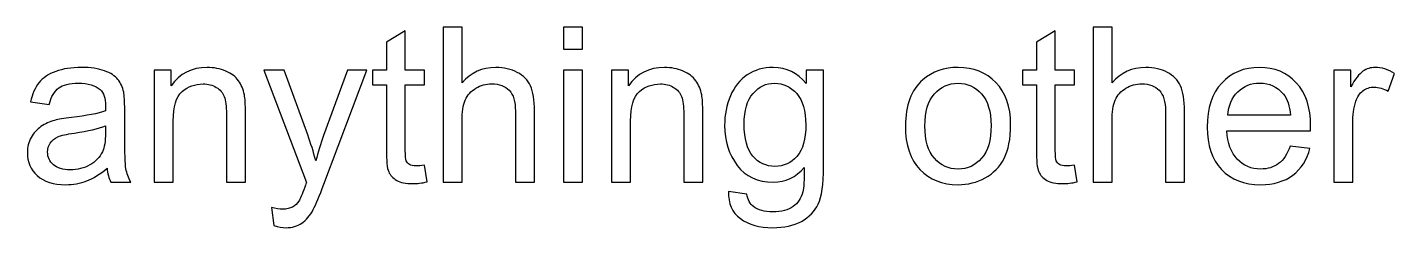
# Model space of a CAD drawing. Header units: millimetres. Extents: x -819 to 558, y -342 to 336.
# Drawn here: x -622.1 to -541.9, y 19.3 to 31 of the extents above; entities that cross this region are included whole.
import ezdxf

# ---------------------------------------------------------------- set-up
doc = ezdxf.new("R2010")
doc.units = ezdxf.units.MM
doc.header["$MEASUREMENT"] = 0
doc.layers.add('#Layer 1', color=7, linetype='Continuous')

msp = doc.modelspace()

# ---------------------------------------------------------------- linework, layer by layer
at = {"layer": '#Layer 1', "color": 250}
for points, knots in [([(-598.8385, 22.9251), (-598.8385, 22.9251), (-598.6776, 21.9387), (-598.6776, 21.9387), (-598.6776, 21.9387), (-598.9909, 21.8731), (-599.2724, 21.8392), (-599.5201, 21.8392), (-599.5201, 21.8392), (-599.9265, 21.8392), (-600.2397, 21.9027), (-600.4641, 22.0318), (-600.4641, 22.0318), (-600.6864, 22.1588), (-600.843, 22.3282), (-600.934, 22.5377), (-600.934, 22.5377), (-601.025, 22.7452), (-601.0716, 23.1854), (-601.0716, 23.8543), (-601.0716, 23.8543), (-601.0716, 23.8543), (-601.0716, 27.6431), (-601.0716, 27.6431), (-601.0716, 27.6431), (-601.0716, 27.6431), (-601.8907, 27.6431), (-601.8907, 27.6431), (-601.8907, 27.6431), (-601.8907, 27.6431), (-601.8907, 28.511), (-601.8907, 28.511), (-601.8907, 28.511), (-601.8907, 28.511), (-601.0716, 28.511), (-601.0716, 28.511), (-601.0716, 28.511), (-601.0716, 28.511), (-601.0716, 30.1429), (-601.0716, 30.1429), (-601.0716, 30.1429), (-601.0716, 30.1429), (-599.9603, 30.8118), (-599.9603, 30.8118), (-599.9603, 30.8118), (-599.9603, 30.8118), (-599.9603, 28.511), (-599.9603, 28.511), (-599.9603, 28.511), (-599.9603, 28.511), (-598.8385, 28.511), (-598.8385, 28.511), (-598.8385, 28.511), (-598.8385, 28.511), (-598.8385, 27.6431), (-598.8385, 27.6431), (-598.8385, 27.6431), (-598.8385, 27.6431), (-599.9603, 27.6431), (-599.9603, 27.6431), (-599.9603, 27.6431), (-599.9603, 27.6431), (-599.9603, 23.7929), (-599.9603, 23.7929), (-599.9603, 23.7929), (-599.9603, 23.4733), (-599.9413, 23.2701), (-599.9032, 23.1791), (-599.9032, 23.1791), (-599.863, 23.0881), (-599.7995, 23.0161), (-599.7106, 22.9611), (-599.7106, 22.9611), (-599.6217, 22.9081), (-599.4947, 22.8806), (-599.3296, 22.8806), (-599.3296, 22.8806), (-599.2047, 22.8806), (-599.0417, 22.8954), (-598.8385, 22.9251)], [0, 0, 0, 0, 0.05, 0.05, 0.05, 0.05, 0.1, 0.1, 0.1, 0.1, 0.15, 0.15, 0.15, 0.15, 0.2, 0.2, 0.2, 0.2, 0.25, 0.25, 0.25, 0.25, 0.3, 0.3, 0.3, 0.3, 0.35, 0.35, 0.35, 0.35, 0.4, 0.4, 0.4, 0.4, 0.45, 0.45, 0.45, 0.45, 0.5, 0.5, 0.5, 0.5, 0.55, 0.55, 0.55, 0.55, 0.6, 0.6, 0.6, 0.6, 0.65, 0.65, 0.65, 0.65, 0.7, 0.7, 0.7, 0.7, 0.75, 0.75, 0.75, 0.75, 0.8, 0.8, 0.8, 0.8, 0.85, 0.85, 0.85, 0.85, 0.9, 0.9, 0.9, 0.9, 0.95, 0.95, 0.95, 0.95, 1, 1, 1, 1]), ([(-597.7463, 21.926), (-597.7463, 21.926), (-597.7463, 31.0171), (-597.7463, 31.0171), (-597.7463, 31.0171), (-597.7463, 31.0171), (-596.6308, 31.0171), (-596.6308, 31.0171), (-596.6308, 31.0171), (-596.6308, 31.0171), (-596.6308, 27.7553), (-596.6308, 27.7553), (-596.6308, 27.7553), (-596.1101, 28.3586), (-595.4518, 28.6612), (-594.6581, 28.6612), (-594.6581, 28.6612), (-594.1712, 28.6612), (-593.7479, 28.5639), (-593.3881, 28.3713), (-593.3881, 28.3713), (-593.0282, 28.1808), (-592.77, 27.9141), (-592.6155, 27.5754), (-592.6155, 27.5754), (-592.461, 27.2367), (-592.3827, 26.7435), (-592.3827, 26.1001), (-592.3827, 26.1001), (-592.3827, 26.1001), (-592.3827, 21.926), (-592.3827, 21.926), (-592.3827, 21.926), (-592.3827, 21.926), (-593.5003, 21.926), (-593.5003, 21.926), (-593.5003, 21.926), (-593.5003, 21.926), (-593.5003, 26.1001), (-593.5003, 26.1001), (-593.5003, 26.1001), (-593.5003, 26.6568), (-593.6209, 27.0632), (-593.8622, 27.3172), (-593.8622, 27.3172), (-594.1035, 27.5712), (-594.4464, 27.7003), (-594.8888, 27.7003), (-594.8888, 27.7003), (-595.219, 27.7003), (-595.5301, 27.6135), (-595.8222, 27.442), (-595.8222, 27.442), (-596.1143, 27.2706), (-596.3218, 27.0378), (-596.4445, 26.7435), (-596.4445, 26.7435), (-596.5694, 26.4514), (-596.6308, 26.045), (-596.6308, 25.5286), (-596.6308, 25.5286), (-596.6308, 25.5286), (-596.6308, 21.926), (-596.6308, 21.926), (-596.6308, 21.926), (-596.6308, 21.926), (-597.7463, 21.926), (-597.7463, 21.926)], [0, 0, 0, 0, 0.0588235, 0.0588235, 0.0588235, 0.0588235, 0.1176471, 0.1176471, 0.1176471, 0.1176471, 0.1764706, 0.1764706, 0.1764706, 0.1764706, 0.2352941, 0.2352941, 0.2352941, 0.2352941, 0.2941176, 0.2941176, 0.2941176, 0.2941176, 0.3529412, 0.3529412, 0.3529412, 0.3529412, 0.4117647, 0.4117647, 0.4117647, 0.4117647, 0.4705882, 0.4705882, 0.4705882, 0.4705882, 0.5294118, 0.5294118, 0.5294118, 0.5294118, 0.5882353, 0.5882353, 0.5882353, 0.5882353, 0.6470588, 0.6470588, 0.6470588, 0.6470588, 0.7058824, 0.7058824, 0.7058824, 0.7058824, 0.7647059, 0.7647059, 0.7647059, 0.7647059, 0.8235294, 0.8235294, 0.8235294, 0.8235294, 0.8823529, 0.8823529, 0.8823529, 0.8823529, 0.9411765, 0.9411765, 0.9411765, 0.9411765, 1, 1, 1, 1]), ([(-590.6788, 29.7323), (-590.6788, 29.7323), (-590.6788, 31.0171), (-590.6788, 31.0171), (-590.6788, 31.0171), (-590.6788, 31.0171), (-589.5612, 31.0171), (-589.5612, 31.0171), (-589.5612, 31.0171), (-589.5612, 31.0171), (-589.5612, 29.7323), (-589.5612, 29.7323), (-589.5612, 29.7323), (-589.5612, 29.7323), (-590.6788, 29.7323), (-590.6788, 29.7323)], [0, 0, 0, 0, 0.25, 0.25, 0.25, 0.25, 0.5, 0.5, 0.5, 0.5, 0.75, 0.75, 0.75, 0.75, 1, 1, 1, 1]), ([(-560.7068, 22.9251), (-560.7068, 22.9251), (-560.5459, 21.9387), (-560.5459, 21.9387), (-560.5459, 21.9387), (-560.8592, 21.8731), (-561.1407, 21.8392), (-561.3884, 21.8392), (-561.3884, 21.8392), (-561.7948, 21.8392), (-562.108, 21.9027), (-562.3324, 22.0318), (-562.3324, 22.0318), (-562.5547, 22.1588), (-562.7113, 22.3282), (-562.8023, 22.5377), (-562.8023, 22.5377), (-562.8933, 22.7452), (-562.9399, 23.1854), (-562.9399, 23.8543), (-562.9399, 23.8543), (-562.9399, 23.8543), (-562.9399, 27.6431), (-562.9399, 27.6431), (-562.9399, 27.6431), (-562.9399, 27.6431), (-563.759, 27.6431), (-563.759, 27.6431), (-563.759, 27.6431), (-563.759, 27.6431), (-563.759, 28.511), (-563.759, 28.511), (-563.759, 28.511), (-563.759, 28.511), (-562.9399, 28.511), (-562.9399, 28.511), (-562.9399, 28.511), (-562.9399, 28.511), (-562.9399, 30.1429), (-562.9399, 30.1429), (-562.9399, 30.1429), (-562.9399, 30.1429), (-561.8286, 30.8118), (-561.8286, 30.8118), (-561.8286, 30.8118), (-561.8286, 30.8118), (-561.8286, 28.511), (-561.8286, 28.511), (-561.8286, 28.511), (-561.8286, 28.511), (-560.7068, 28.511), (-560.7068, 28.511), (-560.7068, 28.511), (-560.7068, 28.511), (-560.7068, 27.6431), (-560.7068, 27.6431), (-560.7068, 27.6431), (-560.7068, 27.6431), (-561.8286, 27.6431), (-561.8286, 27.6431), (-561.8286, 27.6431), (-561.8286, 27.6431), (-561.8286, 23.7929), (-561.8286, 23.7929), (-561.8286, 23.7929), (-561.8286, 23.4733), (-561.8096, 23.2701), (-561.7715, 23.1791), (-561.7715, 23.1791), (-561.7313, 23.0881), (-561.6678, 23.0161), (-561.5789, 22.9611), (-561.5789, 22.9611), (-561.49, 22.9081), (-561.363, 22.8806), (-561.1979, 22.8806), (-561.1979, 22.8806), (-561.073, 22.8806), (-560.91, 22.8954), (-560.7068, 22.9251)], [0, 0, 0, 0, 0.05, 0.05, 0.05, 0.05, 0.1, 0.1, 0.1, 0.1, 0.15, 0.15, 0.15, 0.15, 0.2, 0.2, 0.2, 0.2, 0.25, 0.25, 0.25, 0.25, 0.3, 0.3, 0.3, 0.3, 0.35, 0.35, 0.35, 0.35, 0.4, 0.4, 0.4, 0.4, 0.45, 0.45, 0.45, 0.45, 0.5, 0.5, 0.5, 0.5, 0.55, 0.55, 0.55, 0.55, 0.6, 0.6, 0.6, 0.6, 0.65, 0.65, 0.65, 0.65, 0.7, 0.7, 0.7, 0.7, 0.75, 0.75, 0.75, 0.75, 0.8, 0.8, 0.8, 0.8, 0.85, 0.85, 0.85, 0.85, 0.9, 0.9, 0.9, 0.9, 0.95, 0.95, 0.95, 0.95, 1, 1, 1, 1]), ([(-559.6146, 21.926), (-559.6146, 21.926), (-559.6146, 31.0171), (-559.6146, 31.0171), (-559.6146, 31.0171), (-559.6146, 31.0171), (-558.4991, 31.0171), (-558.4991, 31.0171), (-558.4991, 31.0171), (-558.4991, 31.0171), (-558.4991, 27.7553), (-558.4991, 27.7553), (-558.4991, 27.7553), (-557.9784, 28.3586), (-557.3201, 28.6612), (-556.5264, 28.6612), (-556.5264, 28.6612), (-556.0395, 28.6612), (-555.6162, 28.5639), (-555.2564, 28.3713), (-555.2564, 28.3713), (-554.8965, 28.1808), (-554.6383, 27.9141), (-554.4838, 27.5754), (-554.4838, 27.5754), (-554.3293, 27.2367), (-554.251, 26.7435), (-554.251, 26.1001), (-554.251, 26.1001), (-554.251, 26.1001), (-554.251, 21.926), (-554.251, 21.926), (-554.251, 21.926), (-554.251, 21.926), (-555.3686, 21.926), (-555.3686, 21.926), (-555.3686, 21.926), (-555.3686, 21.926), (-555.3686, 26.1001), (-555.3686, 26.1001), (-555.3686, 26.1001), (-555.3686, 26.6568), (-555.4892, 27.0632), (-555.7305, 27.3172), (-555.7305, 27.3172), (-555.9718, 27.5712), (-556.3147, 27.7003), (-556.7571, 27.7003), (-556.7571, 27.7003), (-557.0873, 27.7003), (-557.3984, 27.6135), (-557.6905, 27.442), (-557.6905, 27.442), (-557.9826, 27.2706), (-558.1901, 27.0378), (-558.3128, 26.7435), (-558.3128, 26.7435), (-558.4377, 26.4514), (-558.4991, 26.045), (-558.4991, 25.5286), (-558.4991, 25.5286), (-558.4991, 25.5286), (-558.4991, 21.926), (-558.4991, 21.926), (-558.4991, 21.926), (-558.4991, 21.926), (-559.6146, 21.926), (-559.6146, 21.926)], [0, 0, 0, 0, 0.0588235, 0.0588235, 0.0588235, 0.0588235, 0.1176471, 0.1176471, 0.1176471, 0.1176471, 0.1764706, 0.1764706, 0.1764706, 0.1764706, 0.2352941, 0.2352941, 0.2352941, 0.2352941, 0.2941176, 0.2941176, 0.2941176, 0.2941176, 0.3529412, 0.3529412, 0.3529412, 0.3529412, 0.4117647, 0.4117647, 0.4117647, 0.4117647, 0.4705882, 0.4705882, 0.4705882, 0.4705882, 0.5294118, 0.5294118, 0.5294118, 0.5294118, 0.5882353, 0.5882353, 0.5882353, 0.5882353, 0.6470588, 0.6470588, 0.6470588, 0.6470588, 0.7058824, 0.7058824, 0.7058824, 0.7058824, 0.7647059, 0.7647059, 0.7647059, 0.7647059, 0.8235294, 0.8235294, 0.8235294, 0.8235294, 0.8823529, 0.8823529, 0.8823529, 0.8823529, 0.9411765, 0.9411765, 0.9411765, 0.9411765, 1, 1, 1, 1]), ([(-617.4546, 22.7388), (-617.8694, 22.3874), (-618.2674, 22.1398), (-618.6484, 21.9937), (-618.6484, 21.9937), (-619.0315, 21.8498), (-619.4421, 21.7778), (-619.8803, 21.7778), (-619.8803, 21.7778), (-620.6042, 21.7778), (-621.1587, 21.9535), (-621.5482, 22.307), (-621.5482, 22.307), (-621.9355, 22.6605), (-622.1303, 23.1135), (-622.1303, 23.6617), (-622.1303, 23.6617), (-622.1303, 23.9855), (-622.0583, 24.2797), (-621.9101, 24.5464), (-621.9101, 24.5464), (-621.7641, 24.8131), (-621.5715, 25.0269), (-621.3344, 25.1878), (-621.3344, 25.1878), (-621.0952, 25.3487), (-620.8285, 25.4714), (-620.5301, 25.554), (-620.5301, 25.554), (-620.3121, 25.6111), (-619.9819, 25.6683), (-619.5395, 25.7212), (-619.5395, 25.7212), (-618.6378, 25.8291), (-617.9731, 25.9561), (-617.5477, 26.1064), (-617.5477, 26.1064), (-617.5435, 26.2588), (-617.5413, 26.3562), (-617.5413, 26.3964), (-617.5413, 26.3964), (-617.5413, 26.8515), (-617.6472, 27.1732), (-617.8588, 27.3574), (-617.8588, 27.3574), (-618.1425, 27.6114), (-618.5679, 27.7363), (-619.1288, 27.7363), (-619.1288, 27.7363), (-619.6538, 27.7363), (-620.0411, 27.6452), (-620.293, 27.4611), (-620.293, 27.4611), (-620.5428, 27.2769), (-620.7269, 26.951), (-620.8476, 26.4832), (-620.8476, 26.4832), (-620.8476, 26.4832), (-621.9377, 26.6335), (-621.9377, 26.6335), (-621.9377, 26.6335), (-621.8382, 27.0991), (-621.6752, 27.478), (-621.4487, 27.7638), (-621.4487, 27.7638), (-621.2222, 28.0516), (-620.892, 28.2739), (-620.4623, 28.4284), (-620.4623, 28.4284), (-620.0327, 28.5829), (-619.5352, 28.6612), (-618.968, 28.6612), (-618.968, 28.6612), (-618.4049, 28.6612), (-617.9499, 28.5935), (-617.5985, 28.4623), (-617.5985, 28.4623), (-617.2471, 28.3289), (-616.9889, 28.1638), (-616.8217, 27.9627), (-616.8217, 27.9627), (-616.6566, 27.7617), (-616.5423, 27.5098), (-616.4745, 27.2029), (-616.4745, 27.2029), (-616.4386, 27.0124), (-616.4195, 26.6695), (-616.4195, 26.1742), (-616.4195, 26.1742), (-616.4195, 26.1742), (-616.4195, 24.6861), (-616.4195, 24.6861), (-616.4195, 24.6861), (-616.4195, 23.6469), (-616.3962, 22.9907), (-616.3475, 22.7176), (-616.3475, 22.7176), (-616.301, 22.4425), (-616.2057, 22.1779), (-616.066, 21.926), (-616.066, 21.926), (-616.066, 21.926), (-617.2323, 21.926), (-617.2323, 21.926), (-617.2323, 21.926), (-617.3466, 22.1567), (-617.4228, 22.4277), (-617.4546, 22.7388)], [0, 0, 0, 0, 0.037037, 0.037037, 0.037037, 0.037037, 0.0740741, 0.0740741, 0.0740741, 0.0740741, 0.1111111, 0.1111111, 0.1111111, 0.1111111, 0.1481481, 0.1481481, 0.1481481, 0.1481481, 0.1851852, 0.1851852, 0.1851852, 0.1851852, 0.2222222, 0.2222222, 0.2222222, 0.2222222, 0.2592593, 0.2592593, 0.2592593, 0.2592593, 0.2962963, 0.2962963, 0.2962963, 0.2962963, 0.3333333, 0.3333333, 0.3333333, 0.3333333, 0.3703704, 0.3703704, 0.3703704, 0.3703704, 0.4074074, 0.4074074, 0.4074074, 0.4074074, 0.4444444, 0.4444444, 0.4444444, 0.4444444, 0.4814815, 0.4814815, 0.4814815, 0.4814815, 0.5185185, 0.5185185, 0.5185185, 0.5185185, 0.5555556, 0.5555556, 0.5555556, 0.5555556, 0.5925926, 0.5925926, 0.5925926, 0.5925926, 0.6296296, 0.6296296, 0.6296296, 0.6296296, 0.6666667, 0.6666667, 0.6666667, 0.6666667, 0.7037037, 0.7037037, 0.7037037, 0.7037037, 0.7407407, 0.7407407, 0.7407407, 0.7407407, 0.7777778, 0.7777778, 0.7777778, 0.7777778, 0.8148148, 0.8148148, 0.8148148, 0.8148148, 0.8518519, 0.8518519, 0.8518519, 0.8518519, 0.8888889, 0.8888889, 0.8888889, 0.8888889, 0.9259259, 0.9259259, 0.9259259, 0.9259259, 0.962963, 0.962963, 0.962963, 0.962963, 1, 1, 1, 1]), ([(-614.6881, 21.926), (-614.6881, 21.926), (-614.6881, 28.511), (-614.6881, 28.511), (-614.6881, 28.511), (-614.6881, 28.511), (-613.6848, 28.511), (-613.6848, 28.511), (-613.6848, 28.511), (-613.6848, 28.511), (-613.6848, 27.5754), (-613.6848, 27.5754), (-613.6848, 27.5754), (-613.2001, 28.2993), (-612.5016, 28.6612), (-611.5893, 28.6612), (-611.5893, 28.6612), (-611.1914, 28.6612), (-610.8273, 28.5893), (-610.495, 28.4475), (-610.495, 28.4475), (-610.1605, 28.3035), (-609.9129, 28.1173), (-609.7478, 27.8844), (-609.7478, 27.8844), (-609.5806, 27.6537), (-609.4663, 27.3785), (-609.3985, 27.061), (-609.3985, 27.061), (-609.3583, 26.8536), (-609.3372, 26.4917), (-609.3372, 25.9752), (-609.3372, 25.9752), (-609.3372, 25.9752), (-609.3372, 21.926), (-609.3372, 21.926), (-609.3372, 21.926), (-609.3372, 21.926), (-610.4548, 21.926), (-610.4548, 21.926), (-610.4548, 21.926), (-610.4548, 21.926), (-610.4548, 25.9329), (-610.4548, 25.9329), (-610.4548, 25.9329), (-610.4548, 26.3858), (-610.4971, 26.7266), (-610.5839, 26.9531), (-610.5839, 26.9531), (-610.6707, 27.1775), (-610.8252, 27.3574), (-611.0453, 27.4907), (-611.0453, 27.4907), (-611.2676, 27.6262), (-611.5258, 27.6939), (-611.8242, 27.6939), (-611.8242, 27.6939), (-612.3005, 27.6939), (-612.709, 27.5415), (-613.0561, 27.241), (-613.0561, 27.241), (-613.4012, 26.9383), (-613.5726, 26.3668), (-613.5726, 25.5222), (-613.5726, 25.5222), (-613.5726, 25.5222), (-613.5726, 21.926), (-613.5726, 21.926), (-613.5726, 21.926), (-613.5726, 21.926), (-614.6881, 21.926), (-614.6881, 21.926)], [0, 0, 0, 0, 0.0555556, 0.0555556, 0.0555556, 0.0555556, 0.1111111, 0.1111111, 0.1111111, 0.1111111, 0.1666667, 0.1666667, 0.1666667, 0.1666667, 0.2222222, 0.2222222, 0.2222222, 0.2222222, 0.2777778, 0.2777778, 0.2777778, 0.2777778, 0.3333333, 0.3333333, 0.3333333, 0.3333333, 0.3888889, 0.3888889, 0.3888889, 0.3888889, 0.4444444, 0.4444444, 0.4444444, 0.4444444, 0.5, 0.5, 0.5, 0.5, 0.5555556, 0.5555556, 0.5555556, 0.5555556, 0.6111111, 0.6111111, 0.6111111, 0.6111111, 0.6666667, 0.6666667, 0.6666667, 0.6666667, 0.7222222, 0.7222222, 0.7222222, 0.7222222, 0.7777778, 0.7777778, 0.7777778, 0.7777778, 0.8333333, 0.8333333, 0.8333333, 0.8333333, 0.8888889, 0.8888889, 0.8888889, 0.8888889, 0.9444444, 0.9444444, 0.9444444, 0.9444444, 1, 1, 1, 1]), ([(-607.6756, 19.3902), (-607.6756, 19.3902), (-607.8005, 20.438), (-607.8005, 20.438), (-607.8005, 20.438), (-607.5549, 20.3724), (-607.3433, 20.3385), (-607.1612, 20.3385), (-607.1612, 20.3385), (-606.9136, 20.3385), (-606.7146, 20.3808), (-606.5665, 20.4634), (-606.5665, 20.4634), (-606.4162, 20.5459), (-606.2955, 20.6602), (-606.2003, 20.8105), (-606.2003, 20.8105), (-606.1283, 20.9206), (-606.0161, 21.1979), (-605.8595, 21.6402), (-605.8595, 21.6402), (-605.8383, 21.7037), (-605.8045, 21.7926), (-605.76, 21.9133), (-605.76, 21.9133), (-605.76, 21.9133), (-608.2577, 28.511), (-608.2577, 28.511), (-608.2577, 28.511), (-608.2577, 28.511), (-607.0554, 28.511), (-607.0554, 28.511), (-607.0554, 28.511), (-607.0554, 28.511), (-605.6838, 24.6988), (-605.6838, 24.6988), (-605.6838, 24.6988), (-605.5081, 24.2141), (-605.3473, 23.7061), (-605.2076, 23.1727), (-605.2076, 23.1727), (-605.0784, 23.685), (-604.926, 24.1845), (-604.7482, 24.6734), (-604.7482, 24.6734), (-604.7482, 24.6734), (-603.3407, 28.511), (-603.3407, 28.511), (-603.3407, 28.511), (-603.3407, 28.511), (-602.2252, 28.511), (-602.2252, 28.511), (-602.2252, 28.511), (-602.2252, 28.511), (-604.7292, 21.8138), (-604.7292, 21.8138), (-604.7292, 21.8138), (-604.998, 21.0899), (-605.2076, 20.5925), (-605.3557, 20.3194), (-605.3557, 20.3194), (-605.5547, 19.9511), (-605.7812, 19.6823), (-606.0373, 19.5109), (-606.0373, 19.5109), (-606.2955, 19.3394), (-606.6003, 19.2526), (-606.9559, 19.2526), (-606.9559, 19.2526), (-607.1718, 19.2526), (-607.411, 19.2992), (-607.6756, 19.3902)], [0, 0, 0, 0, 0.0555556, 0.0555556, 0.0555556, 0.0555556, 0.1111111, 0.1111111, 0.1111111, 0.1111111, 0.1666667, 0.1666667, 0.1666667, 0.1666667, 0.2222222, 0.2222222, 0.2222222, 0.2222222, 0.2777778, 0.2777778, 0.2777778, 0.2777778, 0.3333333, 0.3333333, 0.3333333, 0.3333333, 0.3888889, 0.3888889, 0.3888889, 0.3888889, 0.4444444, 0.4444444, 0.4444444, 0.4444444, 0.5, 0.5, 0.5, 0.5, 0.5555556, 0.5555556, 0.5555556, 0.5555556, 0.6111111, 0.6111111, 0.6111111, 0.6111111, 0.6666667, 0.6666667, 0.6666667, 0.6666667, 0.7222222, 0.7222222, 0.7222222, 0.7222222, 0.7777778, 0.7777778, 0.7777778, 0.7777778, 0.8333333, 0.8333333, 0.8333333, 0.8333333, 0.8888889, 0.8888889, 0.8888889, 0.8888889, 0.9444444, 0.9444444, 0.9444444, 0.9444444, 1, 1, 1, 1]), ([(-590.6788, 21.926), (-590.6788, 21.926), (-590.6788, 28.511), (-590.6788, 28.511), (-590.6788, 28.511), (-590.6788, 28.511), (-589.5612, 28.511), (-589.5612, 28.511), (-589.5612, 28.511), (-589.5612, 28.511), (-589.5612, 21.926), (-589.5612, 21.926), (-589.5612, 21.926), (-589.5612, 21.926), (-590.6788, 21.926), (-590.6788, 21.926)], [0, 0, 0, 0, 0.25, 0.25, 0.25, 0.25, 0.5, 0.5, 0.5, 0.5, 0.75, 0.75, 0.75, 0.75, 1, 1, 1, 1]), ([(-587.8615, 21.926), (-587.8615, 21.926), (-587.8615, 28.511), (-587.8615, 28.511), (-587.8615, 28.511), (-587.8615, 28.511), (-586.8582, 28.511), (-586.8582, 28.511), (-586.8582, 28.511), (-586.8582, 28.511), (-586.8582, 27.5754), (-586.8582, 27.5754), (-586.8582, 27.5754), (-586.3735, 28.2993), (-585.675, 28.6612), (-584.7627, 28.6612), (-584.7627, 28.6612), (-584.3648, 28.6612), (-584.0007, 28.5893), (-583.6684, 28.4475), (-583.6684, 28.4475), (-583.3339, 28.3035), (-583.0863, 28.1173), (-582.9212, 27.8844), (-582.9212, 27.8844), (-582.754, 27.6537), (-582.6397, 27.3785), (-582.5719, 27.061), (-582.5719, 27.061), (-582.5317, 26.8536), (-582.5106, 26.4917), (-582.5106, 25.9752), (-582.5106, 25.9752), (-582.5106, 25.9752), (-582.5106, 21.926), (-582.5106, 21.926), (-582.5106, 21.926), (-582.5106, 21.926), (-583.6282, 21.926), (-583.6282, 21.926), (-583.6282, 21.926), (-583.6282, 21.926), (-583.6282, 25.9329), (-583.6282, 25.9329), (-583.6282, 25.9329), (-583.6282, 26.3858), (-583.6705, 26.7266), (-583.7573, 26.9531), (-583.7573, 26.9531), (-583.8441, 27.1775), (-583.9986, 27.3574), (-584.2187, 27.4907), (-584.2187, 27.4907), (-584.441, 27.6262), (-584.6992, 27.6939), (-584.9976, 27.6939), (-584.9976, 27.6939), (-585.4739, 27.6939), (-585.8824, 27.5415), (-586.2295, 27.241), (-586.2295, 27.241), (-586.5746, 26.9383), (-586.746, 26.3668), (-586.746, 25.5222), (-586.746, 25.5222), (-586.746, 25.5222), (-586.746, 21.926), (-586.746, 21.926), (-586.746, 21.926), (-586.746, 21.926), (-587.8615, 21.926), (-587.8615, 21.926)], [0, 0, 0, 0, 0.0555556, 0.0555556, 0.0555556, 0.0555556, 0.1111111, 0.1111111, 0.1111111, 0.1111111, 0.1666667, 0.1666667, 0.1666667, 0.1666667, 0.2222222, 0.2222222, 0.2222222, 0.2222222, 0.2777778, 0.2777778, 0.2777778, 0.2777778, 0.3333333, 0.3333333, 0.3333333, 0.3333333, 0.3888889, 0.3888889, 0.3888889, 0.3888889, 0.4444444, 0.4444444, 0.4444444, 0.4444444, 0.5, 0.5, 0.5, 0.5, 0.5555556, 0.5555556, 0.5555556, 0.5555556, 0.6111111, 0.6111111, 0.6111111, 0.6111111, 0.6666667, 0.6666667, 0.6666667, 0.6666667, 0.7222222, 0.7222222, 0.7222222, 0.7222222, 0.7777778, 0.7777778, 0.7777778, 0.7777778, 0.8333333, 0.8333333, 0.8333333, 0.8333333, 0.8888889, 0.8888889, 0.8888889, 0.8888889, 0.9444444, 0.9444444, 0.9444444, 0.9444444, 1, 1, 1, 1]), ([(-581.0035, 21.3799), (-581.0035, 21.3799), (-579.9177, 21.219), (-579.9177, 21.219), (-579.9177, 21.219), (-579.8732, 20.8846), (-579.7462, 20.6412), (-579.5409, 20.4867), (-579.5409, 20.4867), (-579.2636, 20.2813), (-578.8847, 20.1776), (-578.4064, 20.1776), (-578.4064, 20.1776), (-577.8878, 20.1776), (-577.4898, 20.2813), (-577.2083, 20.4867), (-577.2083, 20.4867), (-576.9268, 20.6941), (-576.7384, 20.9841), (-576.6389, 21.3545), (-576.6389, 21.3545), (-576.5797, 21.5831), (-576.5543, 22.0594), (-576.5585, 22.7875), (-576.5585, 22.7875), (-577.0453, 22.2139), (-577.6528, 21.926), (-578.381, 21.926), (-578.381, 21.926), (-579.2869, 21.926), (-579.9875, 22.252), (-580.4828, 22.906), (-580.4828, 22.906), (-580.9781, 23.558), (-581.2279, 24.3432), (-581.2279, 25.2555), (-581.2279, 25.2555), (-581.2279, 25.8842), (-581.1136, 26.4641), (-580.8871, 26.9954), (-580.8871, 26.9954), (-580.6585, 27.5267), (-580.3283, 27.9373), (-579.8965, 28.2273), (-579.8965, 28.2273), (-579.4647, 28.5152), (-578.9567, 28.6612), (-578.3746, 28.6612), (-578.3746, 28.6612), (-577.5978, 28.6612), (-576.9564, 28.3459), (-576.4527, 27.7172), (-576.4527, 27.7172), (-576.4527, 27.7172), (-576.4527, 28.511), (-576.4527, 28.511), (-576.4527, 28.511), (-576.4527, 28.511), (-575.4219, 28.511), (-575.4219, 28.511), (-575.4219, 28.511), (-575.4219, 28.511), (-575.4219, 22.8192), (-575.4219, 22.8192), (-575.4219, 22.8192), (-575.4219, 21.7948), (-575.5277, 21.0666), (-575.7351, 20.6391), (-575.7351, 20.6391), (-575.9447, 20.2115), (-576.2749, 19.8728), (-576.7278, 19.6252), (-576.7278, 19.6252), (-577.1808, 19.3775), (-577.7375, 19.2526), (-578.4, 19.2526), (-578.4, 19.2526), (-579.1853, 19.2526), (-579.8203, 19.4304), (-580.3029, 19.7839), (-580.3029, 19.7839), (-580.7876, 20.1374), (-581.0204, 20.6687), (-581.0035, 21.3799)], [0, 0, 0, 0, 0.047619, 0.047619, 0.047619, 0.047619, 0.0952381, 0.0952381, 0.0952381, 0.0952381, 0.1428571, 0.1428571, 0.1428571, 0.1428571, 0.1904762, 0.1904762, 0.1904762, 0.1904762, 0.2380952, 0.2380952, 0.2380952, 0.2380952, 0.2857143, 0.2857143, 0.2857143, 0.2857143, 0.3333333, 0.3333333, 0.3333333, 0.3333333, 0.3809524, 0.3809524, 0.3809524, 0.3809524, 0.4285714, 0.4285714, 0.4285714, 0.4285714, 0.4761905, 0.4761905, 0.4761905, 0.4761905, 0.5238095, 0.5238095, 0.5238095, 0.5238095, 0.5714286, 0.5714286, 0.5714286, 0.5714286, 0.6190476, 0.6190476, 0.6190476, 0.6190476, 0.6666667, 0.6666667, 0.6666667, 0.6666667, 0.7142857, 0.7142857, 0.7142857, 0.7142857, 0.7619048, 0.7619048, 0.7619048, 0.7619048, 0.8095238, 0.8095238, 0.8095238, 0.8095238, 0.8571429, 0.8571429, 0.8571429, 0.8571429, 0.9047619, 0.9047619, 0.9047619, 0.9047619, 0.952381, 0.952381, 0.952381, 0.952381, 1, 1, 1, 1]), ([(-570.6234, 25.2195), (-570.6234, 26.4387), (-570.2847, 27.3426), (-569.6053, 27.9289), (-569.6053, 27.9289), (-569.0401, 28.4157), (-568.3501, 28.6612), (-567.5352, 28.6612), (-567.5352, 28.6612), (-566.6292, 28.6612), (-565.8884, 28.3649), (-565.3148, 27.7701), (-565.3148, 27.7701), (-564.739, 27.1775), (-564.4533, 26.3583), (-564.4533, 25.3127), (-564.4533, 25.3127), (-564.4533, 24.4639), (-564.5803, 23.7971), (-564.8343, 23.3124), (-564.8343, 23.3124), (-565.0883, 22.8256), (-565.4587, 22.4488), (-565.9434, 22.18), (-565.9434, 22.18), (-566.4303, 21.9112), (-566.9594, 21.7778), (-567.5352, 21.7778), (-567.5352, 21.7778), (-568.4559, 21.7778), (-569.201, 22.0721), (-569.7704, 22.6647), (-569.7704, 22.6647), (-570.3397, 23.2553), (-570.6234, 24.1062), (-570.6234, 25.2195)], [0, 0, 0, 0, 0.1111111, 0.1111111, 0.1111111, 0.1111111, 0.2222222, 0.2222222, 0.2222222, 0.2222222, 0.3333333, 0.3333333, 0.3333333, 0.3333333, 0.4444444, 0.4444444, 0.4444444, 0.4444444, 0.5555556, 0.5555556, 0.5555556, 0.5555556, 0.6666667, 0.6666667, 0.6666667, 0.6666667, 0.7777778, 0.7777778, 0.7777778, 0.7777778, 0.8888889, 0.8888889, 0.8888889, 0.8888889, 1, 1, 1, 1]), ([(-548.0449, 24.0469), (-548.0449, 24.0469), (-546.8913, 23.9051), (-546.8913, 23.9051), (-546.8913, 23.9051), (-547.0734, 23.2299), (-547.4099, 22.7071), (-547.901, 22.3345), (-547.901, 22.3345), (-548.3942, 21.9641), (-549.0228, 21.7778), (-549.7869, 21.7778), (-549.7869, 21.7778), (-550.75, 21.7778), (-551.5141, 22.0742), (-552.0772, 22.6668), (-552.0772, 22.6668), (-552.6423, 23.2595), (-552.9238, 24.0914), (-552.9238, 25.1624), (-552.9238, 25.1624), (-552.9238, 26.2715), (-552.6381, 27.1309), (-552.0687, 27.7426), (-552.0687, 27.7426), (-551.4972, 28.3543), (-550.7585, 28.6612), (-549.8483, 28.6612), (-549.8483, 28.6612), (-548.9678, 28.6612), (-548.2481, 28.3607), (-547.6914, 27.7617), (-547.6914, 27.7617), (-547.1326, 27.1626), (-546.8532, 26.3181), (-546.8532, 25.2322), (-546.8532, 25.2322), (-546.8532, 25.1645), (-546.8553, 25.065), (-546.8596, 24.9338), (-546.8596, 24.9338), (-546.8596, 24.9338), (-551.7702, 24.9338), (-551.7702, 24.9338), (-551.7702, 24.9338), (-551.73, 24.2099), (-551.5247, 23.6553), (-551.1564, 23.2722), (-551.1564, 23.2722), (-550.7881, 22.887), (-550.3309, 22.6944), (-549.7806, 22.6944), (-549.7806, 22.6944), (-549.3721, 22.6944), (-549.0228, 22.8023), (-548.7328, 23.0182), (-548.7328, 23.0182), (-548.4428, 23.232), (-548.2142, 23.5749), (-548.0449, 24.0469)], [0, 0, 0, 0, 0.0666667, 0.0666667, 0.0666667, 0.0666667, 0.1333333, 0.1333333, 0.1333333, 0.1333333, 0.2, 0.2, 0.2, 0.2, 0.2666667, 0.2666667, 0.2666667, 0.2666667, 0.3333333, 0.3333333, 0.3333333, 0.3333333, 0.4, 0.4, 0.4, 0.4, 0.4666667, 0.4666667, 0.4666667, 0.4666667, 0.5333333, 0.5333333, 0.5333333, 0.5333333, 0.6, 0.6, 0.6, 0.6, 0.6666667, 0.6666667, 0.6666667, 0.6666667, 0.7333333, 0.7333333, 0.7333333, 0.7333333, 0.8, 0.8, 0.8, 0.8, 0.8666667, 0.8666667, 0.8666667, 0.8666667, 0.9333333, 0.9333333, 0.9333333, 0.9333333, 1, 1, 1, 1]), ([(-545.5007, 21.926), (-545.5007, 21.926), (-545.5007, 28.511), (-545.5007, 28.511), (-545.5007, 28.511), (-545.5007, 28.511), (-544.4974, 28.511), (-544.4974, 28.511), (-544.4974, 28.511), (-544.4974, 28.511), (-544.4974, 27.514), (-544.4974, 27.514), (-544.4974, 27.514), (-544.2413, 27.9797), (-544.0042, 28.2887), (-543.7862, 28.4369), (-543.7862, 28.4369), (-543.5703, 28.585), (-543.3311, 28.6612), (-543.0708, 28.6612), (-543.0708, 28.6612), (-542.694, 28.6612), (-542.313, 28.5406), (-541.9235, 28.3014), (-541.9235, 28.3014), (-541.9235, 28.3014), (-542.3088, 27.2642), (-542.3088, 27.2642), (-542.3088, 27.2642), (-542.5797, 27.4272), (-542.8527, 27.5077), (-543.1258, 27.5077), (-543.1258, 27.5077), (-543.3713, 27.5077), (-543.5893, 27.4336), (-543.7841, 27.2875), (-543.7841, 27.2875), (-543.9788, 27.1394), (-544.1164, 26.9362), (-544.1989, 26.6758), (-544.1989, 26.6758), (-544.3238, 26.28), (-544.3852, 25.8461), (-544.3852, 25.3741), (-544.3852, 25.3741), (-544.3852, 25.3741), (-544.3852, 21.926), (-544.3852, 21.926), (-544.3852, 21.926), (-544.3852, 21.926), (-545.5007, 21.926), (-545.5007, 21.926)], [0, 0, 0, 0, 0.0769231, 0.0769231, 0.0769231, 0.0769231, 0.1538462, 0.1538462, 0.1538462, 0.1538462, 0.2307692, 0.2307692, 0.2307692, 0.2307692, 0.3076923, 0.3076923, 0.3076923, 0.3076923, 0.3846154, 0.3846154, 0.3846154, 0.3846154, 0.4615385, 0.4615385, 0.4615385, 0.4615385, 0.5384615, 0.5384615, 0.5384615, 0.5384615, 0.6153846, 0.6153846, 0.6153846, 0.6153846, 0.6923077, 0.6923077, 0.6923077, 0.6923077, 0.7692308, 0.7692308, 0.7692308, 0.7692308, 0.8461538, 0.8461538, 0.8461538, 0.8461538, 0.9230769, 0.9230769, 0.9230769, 0.9230769, 1, 1, 1, 1]), ([(-580.0806, 25.336), (-580.0806, 24.4724), (-579.9092, 23.8416), (-579.5642, 23.4458), (-579.5642, 23.4458), (-579.2213, 23.0478), (-578.7916, 22.851), (-578.2751, 22.851), (-578.2751, 22.851), (-577.7629, 22.851), (-577.3332, 23.0478), (-576.9861, 23.4415), (-576.9861, 23.4415), (-576.6389, 23.8374), (-576.4654, 24.4554), (-576.4654, 25.3), (-576.4654, 25.3), (-576.4654, 26.1064), (-576.6432, 26.7139), (-577.0009, 27.1224), (-577.0009, 27.1224), (-577.3586, 27.5309), (-577.7904, 27.7363), (-578.2942, 27.7363), (-578.2942, 27.7363), (-578.7895, 27.7363), (-579.2107, 27.5352), (-579.5599, 27.1309), (-579.5599, 27.1309), (-579.9071, 26.7287), (-580.0806, 26.1297), (-580.0806, 25.336)], [0, 0, 0, 0, 0.125, 0.125, 0.125, 0.125, 0.25, 0.25, 0.25, 0.25, 0.375, 0.375, 0.375, 0.375, 0.5, 0.5, 0.5, 0.5, 0.625, 0.625, 0.625, 0.625, 0.75, 0.75, 0.75, 0.75, 0.875, 0.875, 0.875, 0.875, 1, 1, 1, 1]), ([(-569.4761, 25.2195), (-569.4761, 24.375), (-569.292, 23.7442), (-568.9237, 23.3251), (-568.9237, 23.3251), (-568.5554, 22.9039), (-568.0918, 22.6944), (-567.5352, 22.6944), (-567.5352, 22.6944), (-566.9806, 22.6944), (-566.5192, 22.906), (-566.1509, 23.3272), (-566.1509, 23.3272), (-565.7847, 23.7485), (-565.6005, 24.3919), (-565.6005, 25.2555), (-565.6005, 25.2555), (-565.6005, 26.0704), (-565.7847, 26.6885), (-566.1551, 27.1076), (-566.1551, 27.1076), (-566.5255, 27.5267), (-566.9848, 27.7363), (-567.5352, 27.7363), (-567.5352, 27.7363), (-568.0918, 27.7363), (-568.5554, 27.5267), (-568.9237, 27.1097), (-568.9237, 27.1097), (-569.292, 26.6927), (-569.4761, 26.062), (-569.4761, 25.2195)], [0, 0, 0, 0, 0.125, 0.125, 0.125, 0.125, 0.25, 0.25, 0.25, 0.25, 0.375, 0.375, 0.375, 0.375, 0.5, 0.5, 0.5, 0.5, 0.625, 0.625, 0.625, 0.625, 0.75, 0.75, 0.75, 0.75, 0.875, 0.875, 0.875, 0.875, 1, 1, 1, 1]), ([(-551.7089, 25.8524), (-551.7089, 25.8524), (-548.0322, 25.8524), (-548.0322, 25.8524), (-548.0322, 25.8524), (-548.0809, 26.4049), (-548.2227, 26.8219), (-548.4534, 27.097), (-548.4534, 27.097), (-548.809, 27.5267), (-549.2705, 27.7426), (-549.8356, 27.7426), (-549.8356, 27.7426), (-550.3478, 27.7426), (-550.7796, 27.5712), (-551.1289, 27.2283), (-551.1289, 27.2283), (-551.4781, 26.8854), (-551.6708, 26.426), (-551.7089, 25.8524)], [0, 0, 0, 0, 0.2, 0.2, 0.2, 0.2, 0.4, 0.4, 0.4, 0.4, 0.6, 0.6, 0.6, 0.6, 0.8, 0.8, 0.8, 0.8, 1, 1, 1, 1]), ([(-617.5477, 25.2322), (-617.9541, 25.065), (-618.5616, 24.9253), (-619.3701, 24.8089), (-619.3701, 24.8089), (-619.8295, 24.7433), (-620.1554, 24.6692), (-620.3438, 24.5867), (-620.3438, 24.5867), (-620.5343, 24.5041), (-620.6825, 24.3835), (-620.7841, 24.2226), (-620.7841, 24.2226), (-620.8878, 24.0638), (-620.9407, 23.8882), (-620.9407, 23.6934), (-620.9407, 23.6934), (-620.9407, 23.395), (-620.8264, 23.1473), (-620.602, 22.9484), (-620.602, 22.9484), (-620.3777, 22.7515), (-620.0475, 22.652), (-619.6136, 22.652), (-619.6136, 22.652), (-619.1839, 22.652), (-618.8008, 22.7452), (-618.4663, 22.9335), (-618.4663, 22.9335), (-618.1319, 23.1219), (-617.8842, 23.3802), (-617.7276, 23.7061), (-617.7276, 23.7061), (-617.607, 23.958), (-617.5477, 24.3305), (-617.5477, 24.8216), (-617.5477, 24.8216), (-617.5477, 24.8216), (-617.5477, 25.2322), (-617.5477, 25.2322)], [0, 0, 0, 0, 0.1, 0.1, 0.1, 0.1, 0.2, 0.2, 0.2, 0.2, 0.3, 0.3, 0.3, 0.3, 0.4, 0.4, 0.4, 0.4, 0.5, 0.5, 0.5, 0.5, 0.6, 0.6, 0.6, 0.6, 0.7, 0.7, 0.7, 0.7, 0.8, 0.8, 0.8, 0.8, 0.9, 0.9, 0.9, 0.9, 1, 1, 1, 1])]:
    msp.add_open_spline(points, degree=3, knots=knots, dxfattribs=at)

doc.saveas('drawing.dxf')
